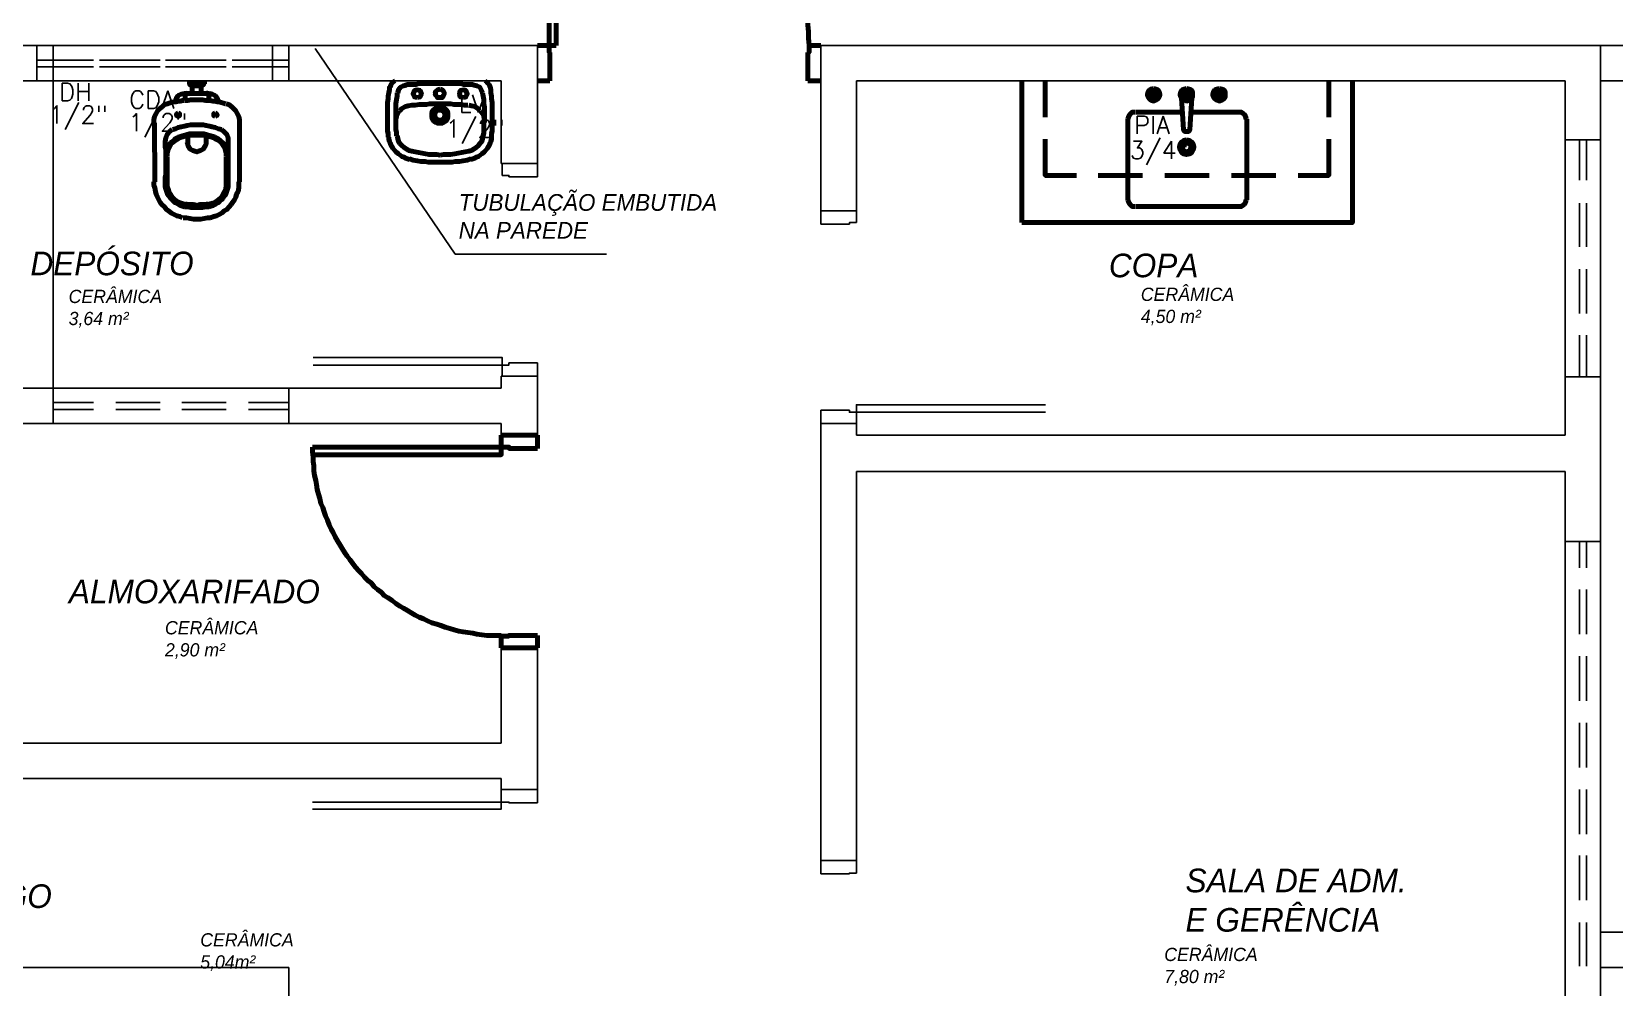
# Model space of a CAD drawing. Header units: millimetres. Extents: x 2273 to 2522, y 1034 to 1187.
# Drawn here: x 2284.45 to 2291.15, y 1124.59 to 1128.63 of the extents above; entities that cross this region are included whole.
import ezdxf

# ---------------------------------------------------------------- set-up
doc = ezdxf.new("R2010")
doc.units = ezdxf.units.MM
doc.layers.add('DIVERSOS', color=252, linetype='Continuous')
doc.layers.add('LAYER8', color=8, linetype='Continuous')
doc.layers.add('PAREDES', color=4, linetype='Continuous', lineweight=100)
doc.styles.add('Romans', font='romans.shx')
doc.styles.get("Standard").update_dxf_attribs({"font": 'arial.ttf'})

# ---------------------------------------------------------------- blocks, each defined once
blk = doc.blocks.new('L')
at = {"layer": 'PAREDES', "color": 0, "linetype": 'Continuous'}
for points in [[(73.7505, 163.4892), (73.7505, 163.4392)], [(73.7505, 163.4892), (73.9034, 163.4892)], [(73.9034, 163.4892), (73.9034, 163.4333)], [(72.9505, 163.4392), (72.9505, 163.4186), (72.9534, 163.398), (72.9534, 163.3775), (72.9564, 163.3598), (72.9564, 163.3392), (72.9593, 163.3186), (72.9652, 163.298), (72.9681, 163.2804), (72.9711, 163.2598), (72.977, 163.2392), (72.9828, 163.2216), (72.9858, 163.201), (72.9946, 163.1833), (73.0005, 163.1657), (73.0064, 163.148), (73.0152, 163.1304), (73.0211, 163.1098), (73.0299, 163.0922), (73.0387, 163.0775), (73.0475, 163.0598), (73.0564, 163.0422), (73.0681, 163.0245), (73.077, 163.0098), (73.0887, 162.9922), (73.0975, 162.9775), (73.1093, 162.9627), (73.1211, 162.948), (73.1328, 162.9304), (73.1475, 162.9157), (73.1593, 162.9039), (73.1711, 162.8892), (73.1858, 162.8745), (73.2005, 162.8627), (73.2123, 162.848), (73.227, 162.8363), (73.2417, 162.8245), (73.2564, 162.8098), (73.2711, 162.801), (73.2887, 162.7892), (73.3034, 162.7775), (73.3211, 162.7657), (73.3358, 162.7569), (73.3534, 162.748), (73.3711, 162.7363), (73.3858, 162.7275), (73.4034, 162.7186), (73.4211, 162.7127), (73.4387, 162.7039), (73.4564, 162.6951), (73.477, 162.6892), (73.4946, 162.6833), (73.5123, 162.6775), (73.5328, 162.6716), (73.5505, 162.6657), (73.5711, 162.6598), (73.5887, 162.6569), (73.6093, 162.6539), (73.6299, 162.651), (73.6475, 162.648), (73.6681, 162.6451), (73.6887, 162.6422), (73.7093, 162.6422), (73.7299, 162.6422), (73.7505, 162.6422)], [(73.9034, 163.4333), (73.7828, 163.4333), (73.7828, 163.4392), (73.7505, 163.4392), (73.7505, 163.4069), (72.9505, 163.4069)], [(73.7505, 163.4392), (72.9505, 163.4392)], [(73.9034, 162.6422), (73.7828, 162.6422), (73.7828, 162.6392), (73.7505, 162.6392)], [(73.7505, 162.5892), (73.7505, 162.6392)], [(73.9034, 162.5892), (73.9034, 162.6422)], [(73.7505, 162.5892), (73.9034, 162.5892)]]:
    blk.add_lwpolyline(points, dxfattribs=at)
blk = doc.blocks.new('MMM')
at = {"layer": 'PAREDES', "color": 0, "linetype": 'Continuous'}
for points in [[(77.3534, 164.9892), (77.3534, 164.3892), (75.9534, 164.3892)], [(75.9534, 164.3892), (75.9534, 164.9892)], [(76.0534, 164.9892), (76.0534, 164.8363)], [(76.5123, 164.9569), (76.5005, 164.9539), (76.4946, 164.951), (76.4887, 164.9422), (76.4858, 164.9304), (76.4887, 164.9216), (76.4946, 164.9127), (76.5005, 164.9069), (76.5123, 164.9039), (76.5211, 164.9069), (76.5299, 164.9127), (76.5358, 164.9216), (76.5387, 164.9304), (76.5358, 164.9422), (76.5299, 164.951), (76.5211, 164.9539), (76.5123, 164.9569)], [(76.6505, 164.9569), (76.6417, 164.9539), (76.6328, 164.951), (76.627, 164.9422), (76.624, 164.9304), (76.627, 164.9216), (76.6328, 164.9127), (76.6417, 164.9069), (76.6505, 164.9039), (76.6623, 164.9069), (76.6711, 164.9127), (76.677, 164.9216), (76.677, 164.9304), (76.677, 164.9422), (76.6711, 164.951), (76.6623, 164.9539), (76.6505, 164.9569)], [(76.7887, 164.9569), (76.7799, 164.9539), (76.7711, 164.951), (76.7652, 164.9422), (76.7623, 164.9304), (76.7652, 164.9216), (76.7711, 164.9127), (76.7799, 164.9069), (76.7887, 164.9039), (76.8005, 164.9069), (76.8093, 164.9127), (76.8152, 164.9216), (76.8152, 164.9304), (76.8152, 164.9422), (76.8093, 164.951), (76.8005, 164.9539), (76.7887, 164.9569)], [(77.2534, 164.8363), (77.2534, 164.9892)], [(76.4975, 164.9069), (76.5034, 164.9186), (76.5064, 164.9304), (76.5034, 164.9422), (76.4975, 164.9539)], [(76.527, 164.9539), (76.5211, 164.9422), (76.5181, 164.9304), (76.5211, 164.9186), (76.527, 164.9069)], [(76.6299, 164.9157), (76.6387, 164.7833)], [(76.6358, 164.9069), (76.6417, 164.9186), (76.6446, 164.9304), (76.6417, 164.9422), (76.6358, 164.9539)], [(76.6652, 164.9539), (76.6593, 164.9422), (76.6564, 164.9304), (76.6593, 164.9186), (76.6652, 164.9069)], [(76.674, 164.9157), (76.6652, 164.7833)], [(76.674, 164.9186), (76.674, 164.9186)], [(76.777, 164.9069), (76.7828, 164.9186), (76.7828, 164.9304), (76.7828, 164.9422), (76.777, 164.9539)], [(76.8034, 164.9539), (76.7975, 164.9422), (76.7946, 164.9304), (76.7975, 164.9186), (76.8034, 164.9069)], [(76.4328, 164.8569), (76.4211, 164.8569), (76.4123, 164.848), (76.4064, 164.8392), (76.4034, 164.8275)], [(76.4034, 164.4863), (76.4034, 164.8275)], [(76.4358, 164.8569), (76.6328, 164.8569)], [(76.6711, 164.8569), (76.874, 164.8569)], [(76.9034, 164.8275), (76.9005, 164.8392), (76.8946, 164.848), (76.8828, 164.8569), (76.8711, 164.8569)], [(76.9064, 164.4863), (76.9064, 164.8275)], [(76.6387, 164.7863), (76.6387, 164.7804), (76.6446, 164.7745), (76.6534, 164.7745), (76.6593, 164.7745), (76.6652, 164.7804), (76.6652, 164.7863)], [(76.0534, 164.7422), (76.0534, 164.5892), (76.1858, 164.5892)], [(76.6505, 164.7392), (76.6387, 164.7363), (76.6299, 164.7304), (76.624, 164.7216), (76.6211, 164.7098), (76.624, 164.698), (76.6299, 164.6863), (76.6387, 164.6804), (76.6505, 164.6775), (76.6652, 164.6804), (76.674, 164.6863), (76.6799, 164.698), (76.6828, 164.7098), (76.6799, 164.7216), (76.674, 164.7304), (76.6652, 164.7363), (76.6505, 164.7392)], [(76.6505, 164.7275), (76.6446, 164.7245), (76.6387, 164.7216), (76.6358, 164.7157), (76.6328, 164.7098), (76.6358, 164.701), (76.6387, 164.6951), (76.6446, 164.6922), (76.6505, 164.6892), (76.6593, 164.6922), (76.6652, 164.6951), (76.6681, 164.701), (76.6711, 164.7098), (76.6681, 164.7157), (76.6652, 164.7216), (76.6593, 164.7245), (76.6505, 164.7275)], [(77.124, 164.5892), (77.2534, 164.5892), (77.2534, 164.7422)], [(76.277, 164.5892), (76.4652, 164.5892)], [(76.5593, 164.5892), (76.7475, 164.5892)], [(76.8417, 164.5892), (77.0299, 164.5892)], [(76.4034, 164.4863), (76.4064, 164.4745), (76.4123, 164.4657), (76.4211, 164.4569), (76.4328, 164.4569)], [(76.8711, 164.4569), (76.8828, 164.4569), (76.8946, 164.4657), (76.9005, 164.4745), (76.9034, 164.4863)], [(76.4358, 164.4569), (76.874, 164.4569)]]:
    blk.add_lwpolyline(points, dxfattribs=at)
blk = doc.blocks.new('GHJ')
at = {"layer": 'PAREDES', "color": 0, "linetype": 'Continuous'}
for points in [[(75.0534, 165.1422), (75.0505, 165.1686), (75.0505, 165.198), (75.0475, 165.2245), (75.0475, 165.2539), (75.0446, 165.2804), (75.0387, 165.3069), (75.0358, 165.3363), (75.0299, 165.3627), (75.024, 165.3892), (75.0181, 165.4157), (75.0093, 165.4422), (75.0034, 165.4686), (74.9946, 165.4922), (74.9858, 165.5186), (74.977, 165.5451), (74.9652, 165.5686), (74.9534, 165.5922), (74.9446, 165.6186), (74.9328, 165.6422), (74.9181, 165.6657), (74.9064, 165.6892), (74.8917, 165.7098), (74.8799, 165.7333), (74.8652, 165.7569), (74.8475, 165.7775), (74.8328, 165.798), (74.8181, 165.8186), (74.8005, 165.8392), (74.7828, 165.8598), (74.7652, 165.8804), (74.7475, 165.901), (74.7299, 165.9186), (74.7123, 165.9363), (74.6917, 165.9539), (74.6711, 165.9716), (74.6505, 165.9892), (74.6299, 166.0069), (74.6093, 166.0216), (74.5887, 166.0392), (74.5681, 166.0539), (74.5446, 166.0686), (74.5211, 166.0804), (74.5005, 166.0951), (74.477, 166.1069), (74.4534, 166.1216), (74.4299, 166.1333), (74.4034, 166.1422), (74.3799, 166.1539), (74.3564, 166.1657), (74.3299, 166.1745), (74.3034, 166.1833), (74.2799, 166.1922), (74.2534, 166.198), (74.227, 166.2069), (74.2005, 166.2127), (74.174, 166.2186), (74.1475, 166.2245), (74.1181, 166.2275), (74.0917, 166.2333), (74.0652, 166.2363), (74.0358, 166.2363), (74.0093, 166.2392), (73.9799, 166.2392), (73.9505, 166.2422)], [(73.9828, 165.1392), (73.9534, 165.1392), (73.9534, 166.2392)], [(73.9828, 165.1392), (73.9828, 166.2392)], [(73.9564, 165.1098), (73.9534, 165.1098), (73.9534, 165.1392), (73.9034, 165.1392)], [(73.9564, 164.9892), (73.9564, 165.1098)], [(75.1034, 165.1392), (75.0534, 165.1392), (75.0534, 165.1098), (75.0475, 165.1098)], [(75.0475, 164.9892), (75.0475, 165.1098)], [(73.9034, 164.9892), (73.9564, 164.9892)], [(75.1034, 164.9892), (75.0475, 164.9892)]]:
    blk.add_lwpolyline(points, dxfattribs=at)
blk = doc.blocks.new('TR')
at = {"layer": 'PAREDES', "color": 0, "linetype": 'Continuous'}
for points in [[(73.277, 164.9657), (73.277, 164.951), (73.274, 164.9392), (73.2711, 164.9245), (73.2711, 164.9127), (73.2681, 164.898), (73.2681, 164.8863), (73.2681, 164.8716), (73.2681, 164.8598), (73.2681, 164.8451), (73.2681, 164.8304), (73.2681, 164.8186), (73.2681, 164.8039), (73.2681, 164.7922), (73.2681, 164.7775), (73.2711, 164.7657), (73.2711, 164.751)], [(73.3005, 164.9892), (73.2917, 164.9833), (73.2858, 164.9775), (73.2828, 164.9716), (73.2799, 164.9627)], [(73.3475, 164.9716), (73.3358, 164.9686), (73.324, 164.9627), (73.3152, 164.951), (73.3123, 164.9392)], [(73.4917, 164.9775), (73.4799, 164.9775), (73.4711, 164.9775), (73.4623, 164.9775), (73.4534, 164.9775), (73.4446, 164.9775), (73.4358, 164.9775), (73.427, 164.9775), (73.4181, 164.9775), (73.4093, 164.9775), (73.4005, 164.9775), (73.3917, 164.9745), (73.3828, 164.9745), (73.374, 164.9745), (73.3623, 164.9745), (73.3534, 164.9745), (73.3446, 164.9716)], [(73.6358, 164.9716), (73.627, 164.9745), (73.6181, 164.9745), (73.6064, 164.9745), (73.5975, 164.9745), (73.5887, 164.9745), (73.5799, 164.9775), (73.5711, 164.9775), (73.5623, 164.9775), (73.5534, 164.9775), (73.5446, 164.9775), (73.5358, 164.9775), (73.527, 164.9775), (73.5181, 164.9775), (73.5093, 164.9775), (73.5005, 164.9775), (73.4917, 164.9775)], [(73.6711, 164.9392), (73.6652, 164.951), (73.6593, 164.9627), (73.6475, 164.9686), (73.6358, 164.9716)], [(73.7034, 164.9627), (73.7005, 164.9716), (73.6946, 164.9775), (73.6887, 164.9833), (73.6828, 164.9892)], [(73.7093, 164.751), (73.7093, 164.7657), (73.7123, 164.7775), (73.7123, 164.7922), (73.7123, 164.8039), (73.7123, 164.8186), (73.7123, 164.8304), (73.7123, 164.8451), (73.7123, 164.8598), (73.7123, 164.8716), (73.7123, 164.8863), (73.7123, 164.898), (73.7093, 164.9127), (73.7093, 164.9245), (73.7064, 164.9392), (73.7064, 164.951), (73.7034, 164.9657)], [(73.3093, 164.9392), (73.3093, 164.9245), (73.3064, 164.9098), (73.3034, 164.8922), (73.3034, 164.8775), (73.3034, 164.8627), (73.3034, 164.8451), (73.3034, 164.8304), (73.3034, 164.8157)], [(73.4917, 164.8922), (73.477, 164.8922), (73.4623, 164.8922), (73.4475, 164.8922), (73.4328, 164.8892), (73.4181, 164.8892), (73.4034, 164.8892), (73.3858, 164.8863), (73.3711, 164.8863)], [(73.3946, 164.9186), (73.4064, 164.9216), (73.4123, 164.9333), (73.4064, 164.948), (73.3946, 164.951), (73.3828, 164.948), (73.377, 164.9333), (73.3828, 164.9216), (73.3946, 164.9186)], [(73.4917, 164.9539), (73.4799, 164.951), (73.474, 164.9451), (73.4711, 164.9363), (73.474, 164.9275), (73.4799, 164.9186), (73.4917, 164.9186)], [(73.4917, 164.9186), (73.5005, 164.9186), (73.5064, 164.9275), (73.5093, 164.9363), (73.5064, 164.9451), (73.5005, 164.951), (73.4917, 164.9539)], [(73.6093, 164.8863), (73.5946, 164.8863), (73.5799, 164.8892), (73.5652, 164.8892), (73.5505, 164.8892), (73.5358, 164.8922), (73.5211, 164.8922), (73.5064, 164.8922), (73.4917, 164.8922)], [(73.5917, 164.9186), (73.6005, 164.9216), (73.6064, 164.9333), (73.6005, 164.948), (73.5917, 164.951), (73.577, 164.948), (73.574, 164.9333), (73.577, 164.9216), (73.5917, 164.9186)], [(73.677, 164.8127), (73.6799, 164.8304), (73.6799, 164.8451), (73.6799, 164.8598), (73.6799, 164.8775), (73.677, 164.8922), (73.677, 164.9098), (73.674, 164.9245), (73.6711, 164.9392)], [(73.3181, 164.8627), (73.3123, 164.851), (73.3064, 164.8392), (73.3034, 164.8275), (73.3034, 164.8127)], [(73.3711, 164.8863), (73.3564, 164.8833), (73.3446, 164.8804), (73.3299, 164.8716), (73.3211, 164.8627)], [(73.4917, 164.8804), (73.4799, 164.8775), (73.474, 164.8745), (73.4652, 164.8686), (73.4593, 164.8627), (73.4564, 164.8539), (73.4564, 164.8451), (73.4564, 164.8363), (73.4593, 164.8275), (73.4652, 164.8186), (73.474, 164.8127), (73.4799, 164.8098), (73.4917, 164.8098)], [(73.4917, 164.8657), (73.4828, 164.8657), (73.474, 164.8598), (73.4711, 164.8539), (73.4681, 164.8451), (73.4711, 164.8363), (73.474, 164.8275), (73.4828, 164.8245), (73.4917, 164.8216)], [(73.4917, 164.8098), (73.5005, 164.8098), (73.5064, 164.8127), (73.5152, 164.8186), (73.5211, 164.8275), (73.524, 164.8363), (73.524, 164.8451), (73.524, 164.8539), (73.5211, 164.8627), (73.5152, 164.8686), (73.5064, 164.8745), (73.5005, 164.8775), (73.4917, 164.8804)], [(73.4917, 164.8216), (73.4975, 164.8245), (73.5064, 164.8275), (73.5093, 164.8363), (73.5123, 164.8451), (73.5093, 164.8539), (73.5064, 164.8598), (73.4975, 164.8657), (73.4917, 164.8657)], [(73.6593, 164.8627), (73.6505, 164.8716), (73.6387, 164.8804), (73.624, 164.8833), (73.6123, 164.8863)], [(73.6799, 164.8127), (73.6799, 164.8275), (73.677, 164.8392), (73.6711, 164.851), (73.6623, 164.8627)], [(73.3034, 164.8127), (73.3034, 164.798), (73.3034, 164.7833), (73.3064, 164.7716), (73.3064, 164.7569)], [(73.3093, 164.7569), (73.3123, 164.7451), (73.3152, 164.7333), (73.3211, 164.7245), (73.3299, 164.7157), (73.3387, 164.7069), (73.3475, 164.701), (73.3593, 164.6951), (73.3711, 164.6922)], [(73.6123, 164.6922), (73.624, 164.6951), (73.6358, 164.701), (73.6446, 164.7069), (73.6534, 164.7157), (73.6593, 164.7245), (73.6681, 164.7333), (73.6711, 164.7451), (73.674, 164.7569)], [(73.674, 164.7569), (73.677, 164.7686), (73.677, 164.7833), (73.677, 164.798), (73.677, 164.8127)], [(73.274, 164.751), (73.274, 164.7422), (73.277, 164.7333), (73.2799, 164.7275), (73.2828, 164.7186), (73.2917, 164.7039), (73.3034, 164.6892), (73.3152, 164.6804), (73.3299, 164.6686), (73.3387, 164.6657), (73.3446, 164.6627), (73.3534, 164.6598), (73.3623, 164.6569)], [(73.3711, 164.6922), (73.3858, 164.6892), (73.4005, 164.6863), (73.4152, 164.6833), (73.4299, 164.6804), (73.4446, 164.6775), (73.4623, 164.6775), (73.477, 164.6775), (73.4917, 164.6745)], [(73.4917, 164.6745), (73.5064, 164.6775), (73.5211, 164.6775), (73.5358, 164.6775), (73.5534, 164.6804), (73.5681, 164.6833), (73.5828, 164.6863), (73.5975, 164.6892), (73.6123, 164.6922)], [(73.6211, 164.6569), (73.6299, 164.6598), (73.6387, 164.6627), (73.6446, 164.6657), (73.6534, 164.6686), (73.6681, 164.6804), (73.6799, 164.6892), (73.6917, 164.7039), (73.7005, 164.7186), (73.7034, 164.7275), (73.7064, 164.7333), (73.7093, 164.7422), (73.7093, 164.751)], [(73.3623, 164.6598), (73.377, 164.6539), (73.3946, 164.651), (73.4093, 164.648), (73.427, 164.648), (73.4417, 164.6451), (73.4593, 164.6451), (73.474, 164.6451), (73.4917, 164.6451)], [(73.4917, 164.6451), (73.5093, 164.6451), (73.524, 164.6451), (73.5417, 164.6451), (73.5564, 164.648), (73.574, 164.648), (73.5887, 164.651), (73.6064, 164.6539), (73.6211, 164.6598)]]:
    blk.add_lwpolyline(points, dxfattribs=at)
blk = doc.blocks.new('PIO')
at = {"layer": 'PAREDES', "color": 0, "linetype": 'Continuous'}
for points in [[(316.0633, 178.0539), (316.0633, 178.0657)], [(316.0633, 178.0569), (316.128, 178.0569)], [(316.0633, 178.0569), (316.0663, 178.0481), (316.0721, 178.0481)], [(316.0751, 178.0157), (316.0751, 178.0451), (316.1163, 178.0451)], [(316.1133, 178.0157), (316.1133, 178.0451)], [(316.1163, 178.0481), (316.1221, 178.0481), (316.1251, 178.0569)], [(316.128, 178.0539), (316.128, 178.0657)], [(315.9721, 177.9686), (315.9574, 177.9657), (315.9486, 177.9569), (315.9368, 177.9481), (315.928, 177.9392), (315.9221, 177.9275), (315.9163, 177.9157), (315.9133, 177.901), (315.9133, 177.8892)], [(316.0427, 177.9833), (316.0339, 177.9833), (316.0251, 177.9804), (316.0163, 177.9804), (316.0074, 177.9775), (315.9986, 177.9775), (315.9868, 177.9745), (315.978, 177.9716), (315.9692, 177.9686)], [(316.0427, 178.0128), (316.028, 178.0098), (316.0163, 178.0039), (316.0074, 177.9922), (316.0015, 177.9775)], [(316.1486, 178.0128), (316.0427, 178.0128)], [(316.0545, 178.0157), (316.0486, 178.0128), (316.0457, 178.0039)], [(316.0457, 177.9833), (316.0457, 178.0039)], [(316.1457, 177.9833), (316.131, 177.9833), (316.1192, 177.9863), (316.1074, 177.9863), (316.0957, 177.9863), (316.081, 177.9863), (316.0692, 177.9863), (316.0574, 177.9833), (316.0457, 177.9833)], [(316.1457, 178.0039), (316.1427, 178.0128), (316.1339, 178.0157)], [(316.2163, 177.9686), (316.2074, 177.9716), (316.1986, 177.9745), (316.1898, 177.9775), (316.181, 177.9775), (316.1721, 177.9804), (316.1633, 177.9804), (316.1515, 177.9833), (316.1427, 177.9833)], [(316.1457, 178.0039), (316.1457, 177.9833)], [(316.1868, 177.9775), (316.181, 177.9922), (316.1721, 178.0039), (316.1604, 178.0098), (316.1486, 178.0128)], [(316.2751, 177.8892), (316.2751, 177.901), (316.2721, 177.9157), (316.2663, 177.9275), (316.2604, 177.9392), (316.2515, 177.9481), (316.2427, 177.9569), (316.231, 177.9657), (316.2192, 177.9686)], [(315.9163, 177.6392), (315.9163, 177.8892)], [(316.0163, 177.9304), (316.0104, 177.9275), (316.0074, 177.9216), (316.0104, 177.9186), (316.0163, 177.9157)], [(316.0163, 177.9157), (316.0221, 177.9186), (316.0221, 177.9216), (316.0221, 177.9275), (316.0163, 177.9304)], [(316.1721, 177.9304), (316.1663, 177.9275), (316.1663, 177.9216), (316.1663, 177.9186), (316.1721, 177.9157)], [(316.1721, 177.9157), (316.178, 177.9186), (316.181, 177.9216), (316.178, 177.9275), (316.1721, 177.9304)], [(316.2751, 177.8892), (316.2751, 177.6392)], [(315.9898, 177.8598), (315.978, 177.851), (315.9692, 177.8392), (315.9633, 177.8245), (315.9604, 177.8098)], [(316.0163, 177.8275), (316.0045, 177.8216), (315.9957, 177.8128), (315.9839, 177.8039), (315.978, 177.7951), (315.9692, 177.7833), (315.9663, 177.7716), (315.9633, 177.7569), (315.9633, 177.7451)], [(316.0221, 177.8245), (316.0104, 177.8186), (316.0015, 177.8128), (315.9898, 177.8039), (315.9839, 177.7951), (315.978, 177.7833), (315.9721, 177.7716), (315.9692, 177.7598), (315.9692, 177.7481)], [(316.0957, 177.8804), (316.081, 177.8804), (316.0692, 177.8804), (316.0545, 177.8775), (316.0427, 177.8745), (316.028, 177.8716), (316.0163, 177.8686), (316.0045, 177.8628), (315.9927, 177.8598)], [(316.0957, 177.8422), (316.0839, 177.8422), (316.0751, 177.8422), (316.0633, 177.8422), (316.0545, 177.8392), (316.0457, 177.8363), (316.0339, 177.8333), (316.0251, 177.8304), (316.0163, 177.8275)], [(316.0574, 177.8333), (316.0398, 177.8304), (316.0221, 177.8245)], [(316.0957, 177.8363), (316.0839, 177.8363), (316.0751, 177.8363), (316.0663, 177.8363), (316.0574, 177.8333)], [(316.0574, 177.8039), (316.0574, 177.8333)], [(316.1986, 177.8598), (316.1868, 177.8628), (316.1721, 177.8686), (316.1604, 177.8716), (316.1486, 177.8745), (316.1339, 177.8775), (316.1221, 177.8804), (316.1074, 177.8804), (316.0957, 177.8804)], [(316.1721, 177.8275), (316.1633, 177.8304), (316.1545, 177.8333), (316.1427, 177.8363), (316.1339, 177.8392), (316.1251, 177.8422), (316.1133, 177.8422), (316.1045, 177.8422), (316.0957, 177.8422)], [(316.1339, 177.8333), (316.1221, 177.8363), (316.1133, 177.8363), (316.1045, 177.8363), (316.0957, 177.8363)], [(316.1339, 177.8333), (316.1339, 177.8039)], [(316.1663, 177.8245), (316.1486, 177.8304), (316.1339, 177.8333)], [(316.2192, 177.7481), (316.2192, 177.7598), (316.2163, 177.7716), (316.2133, 177.7833), (316.2045, 177.7951), (316.1986, 177.8039), (316.1898, 177.8128), (316.178, 177.8186), (316.1663, 177.8245)], [(316.228, 177.7451), (316.2251, 177.7569), (316.2221, 177.7716), (316.2192, 177.7833), (316.2133, 177.7951), (316.2045, 177.8039), (316.1957, 177.8128), (316.1839, 177.8216), (316.1721, 177.8275)], [(316.228, 177.8098), (316.228, 177.8245), (316.2221, 177.8392), (316.2104, 177.851), (316.1986, 177.8598)], [(315.9604, 177.6363), (315.9604, 177.6481), (315.9604, 177.6569), (315.9633, 177.6686), (315.9633, 177.6804), (315.9633, 177.6892), (315.9633, 177.701), (315.9633, 177.7128), (315.9633, 177.7216), (315.9633, 177.7333), (315.9633, 177.7451), (315.9633, 177.7539), (315.9633, 177.7657), (315.9633, 177.7775), (315.9604, 177.7863), (315.9604, 177.7981), (315.9604, 177.8098)], [(316.0545, 177.8069), (316.0574, 177.7981), (316.0574, 177.7922), (316.0663, 177.7775), (316.078, 177.7716), (316.0868, 177.7686), (316.0957, 177.7657), (316.1015, 177.7686), (316.1104, 177.7716), (316.1221, 177.7775), (316.131, 177.7922), (316.1339, 177.7981), (316.1339, 177.8069)], [(316.228, 177.8098), (316.228, 177.7981), (316.228, 177.7863), (316.228, 177.7775), (316.228, 177.7657), (316.228, 177.7539), (316.228, 177.7451), (316.228, 177.7333), (316.228, 177.7216), (316.228, 177.7128), (316.228, 177.701), (316.228, 177.6892), (316.228, 177.6804), (316.228, 177.6686), (316.228, 177.6569), (316.228, 177.6481), (316.228, 177.6363)], [(315.9692, 177.6363), (315.9692, 177.651), (315.9692, 177.6628), (315.9692, 177.6775), (315.9692, 177.6922), (315.9692, 177.7039), (315.9692, 177.7186), (315.9692, 177.7333), (315.9692, 177.7451)], [(316.2192, 177.7451), (316.2192, 177.7333), (316.2192, 177.7186), (316.2192, 177.7039), (316.2192, 177.6922), (316.2192, 177.6775), (316.2192, 177.6628), (316.2192, 177.651), (316.2192, 177.6363)], [(315.9133, 177.6392), (315.9133, 177.6245), (315.9163, 177.6128), (315.9192, 177.5981), (315.9221, 177.5863), (315.928, 177.5745), (315.9339, 177.5628), (315.9398, 177.551), (315.9486, 177.5422), (315.9574, 177.5333), (315.9663, 177.5216), (315.9751, 177.5157), (315.9868, 177.5069), (315.9986, 177.501), (316.0104, 177.4951), (316.0221, 177.4922), (316.0339, 177.4863)], [(315.9604, 177.6363), (315.9604, 177.6275), (315.9604, 177.6186), (315.9633, 177.6098), (315.9663, 177.601), (315.9692, 177.5922), (315.9721, 177.5833), (315.978, 177.5775), (315.9839, 177.5686), (315.9898, 177.5628), (315.9957, 177.5569), (316.0015, 177.551), (316.0104, 177.5481), (316.0192, 177.5422), (316.0251, 177.5392), (316.0339, 177.5363), (316.0427, 177.5333)], [(315.9692, 177.6363), (315.9692, 177.6275), (315.9692, 177.6186), (315.9751, 177.6039), (315.981, 177.5892), (315.9898, 177.5745), (316.0015, 177.5628), (316.0133, 177.5539), (316.028, 177.5481), (316.0368, 177.5451), (316.0457, 177.5422)], [(316.1427, 177.5422), (316.1515, 177.5451), (316.1604, 177.5481), (316.1751, 177.5539), (316.1868, 177.5628), (316.1986, 177.5745), (316.2074, 177.5892), (316.2163, 177.6039), (316.2192, 177.6186), (316.2192, 177.6275), (316.2192, 177.6363)], [(316.1457, 177.5333), (316.1545, 177.5363), (316.1633, 177.5392), (316.1721, 177.5422), (316.178, 177.5481), (316.1868, 177.551), (316.1927, 177.5569), (316.1986, 177.5628), (316.2045, 177.5686), (316.2104, 177.5775), (316.2163, 177.5833), (316.2192, 177.5922), (316.2221, 177.601), (316.2251, 177.6098), (316.228, 177.6186), (316.228, 177.6275), (316.228, 177.6363)], [(316.1515, 177.4863), (316.1663, 177.4922), (316.178, 177.4951), (316.1898, 177.501), (316.2015, 177.5069), (316.2104, 177.5157), (316.2221, 177.5216), (316.231, 177.5333), (316.2398, 177.5422), (316.2457, 177.551), (316.2545, 177.5628), (316.2604, 177.5745), (316.2633, 177.5863), (316.2692, 177.5981), (316.2721, 177.6128), (316.2721, 177.6245), (316.2721, 177.6392)], [(316.0368, 177.4863), (316.0515, 177.4863), (316.0663, 177.4833), (316.081, 177.4804), (316.0957, 177.4804), (316.1104, 177.4804), (316.1251, 177.4833), (316.1398, 177.4863), (316.1515, 177.4863)], [(316.0427, 177.5333), (316.0574, 177.5333), (316.0692, 177.5304), (316.081, 177.5304), (316.0957, 177.5304)], [(316.0457, 177.5451), (316.0574, 177.5422), (316.0692, 177.5422), (316.081, 177.5422), (316.0957, 177.5392)], [(316.0957, 177.5392), (316.1074, 177.5422), (316.1192, 177.5422), (316.131, 177.5422), (316.1427, 177.5451)], [(316.0957, 177.5304), (316.1074, 177.5304), (316.1192, 177.5304), (316.1339, 177.5333), (316.1457, 177.5333)]]:
    blk.add_lwpolyline(points, dxfattribs=at)

msp = doc.modelspace()

# ---------------------------------------------------------------- linework, layer by layer
at = {"layer": 'LAYER8', "linetype": 'Continuous'}
for p, q in [((2284.4711, 1128.5736), (2284.4711, 1128.4236)), ((2285.4681, 1128.5736), (2285.4681, 1128.4236)), ((2286.4372, 1128.0736), (2286.5902, 1128.0736)), ((2286.4372, 1127.1736), (2286.5902, 1127.1736))]:
    msp.add_line(p, q, dxfattribs=at)
at = {"layer": 'LAYER8', "color": 0, "linetype": 'ByBlock'}
for p, q in [((2284.5402, 1128.5736), (2284.5402, 1128.4236)), ((2285.5372, 1128.5736), (2285.5372, 1128.4236)), ((2291.0902, 1126.4736), (2290.9402, 1126.4736))]:
    msp.add_line(p, q, dxfattribs=at)
at = {"layer": 'LAYER8', "color": 0, "linetype": 'Continuous'}
for p, q in [((2286.2416, 1127.6901), (2285.6486, 1128.5606)), ((2286.8826, 1127.6901), (2286.2416, 1127.6901))]:
    msp.add_line(p, q, dxfattribs=at)
at = {"layer": 'LAYER8', "linetype": 'ByBlock'}
for p, q in [((2284.5402, 1127.1236), (2284.5402, 1126.9736)), ((2285.5372, 1127.1236), (2285.5372, 1126.9736))]:
    msp.add_line(p, q, dxfattribs=at)
at = {"layer": 'LAYER8', "linetype": 'Continuous'}
for points in [[(2282.6872, 1128.5736), (2286.5902, 1128.5736)], [(2286.5902, 1128.5736), (2286.5902, 1128.0736)], [(2287.7902, 1128.5736), (2291.0902, 1128.5736)], [(2287.7902, 1128.5736), (2287.7902, 1127.8736)], [(2291.0902, 1128.5736), (2291.0902, 1124.0207)], [(2293.4431, 1128.5736), (2291.0902, 1128.5736)], [(2284.4711, 1128.5118), (2284.6416, 1128.5118)], [(2284.4711, 1128.4824), (2284.6416, 1128.4824)], [(2284.7358, 1128.5118), (2284.924, 1128.5118)], [(2284.7358, 1128.4824), (2284.924, 1128.4824)], [(2285.0152, 1128.5118), (2285.2034, 1128.5118)], [(2285.0152, 1128.4824), (2285.2034, 1128.4824)], [(2285.2975, 1128.5118), (2285.4681, 1128.5118)], [(2285.2975, 1128.4824), (2285.4681, 1128.4824)], [(2283.6372, 1128.4236), (2286.4372, 1128.4236)], [(2286.4372, 1128.4236), (2286.4372, 1128.0736)], [(2287.9402, 1128.4236), (2290.9402, 1128.4236)], [(2287.9402, 1128.4236), (2287.9402, 1127.8736)], [(2290.9402, 1128.4236), (2290.9402, 1126.9236)], [(2293.4431, 1128.4236), (2291.0902, 1128.4236)], [(2286.4402, 1128.0736), (2286.4402, 1128.0236)], [(2286.5902, 1128.0177), (2286.4696, 1128.0177), (2286.4696, 1128.0236), (2286.4402, 1128.0236)], [(2286.5902, 1128.0736), (2286.5902, 1128.0177)], [(2287.7902, 1127.8736), (2287.9402, 1127.8736)], [(2287.7902, 1127.8736), (2287.7902, 1127.8177)], [(2287.7902, 1127.8177), (2287.9108, 1127.8177), (2287.9108, 1127.8236), (2287.9402, 1127.8236)], [(2287.9402, 1127.8736), (2287.9402, 1127.8236)], [(2286.5902, 1127.2295), (2286.4696, 1127.2295), (2286.4696, 1127.2207), (2286.4402, 1127.2207), (2286.4402, 1127.253), (2285.6402, 1127.253)], [(2286.4402, 1127.2207), (2285.6402, 1127.2207)], [(2286.4402, 1127.1736), (2286.4402, 1127.2207)], [(2286.5902, 1127.1736), (2286.5902, 1127.2295)], [(2286.4372, 1127.1736), (2286.4372, 1127.1236)], [(2286.5902, 1127.1736), (2286.5902, 1126.9236)], [(2286.4372, 1127.1236), (2283.6372, 1127.1236)], [(2287.7902, 1127.0295), (2287.9108, 1127.0295), (2287.9108, 1127.0207), (2287.9402, 1127.0207), (2287.9402, 1127.053), (2288.7402, 1127.053)], [(2287.7902, 1126.9736), (2287.7902, 1127.0295)], [(2287.9402, 1126.9736), (2287.9402, 1127.0207)], [(2287.9402, 1127.0207), (2288.7402, 1127.0207)], [(2286.4372, 1126.9736), (2284.2872, 1126.9736)], [(2286.4372, 1126.9736), (2286.4372, 1126.9236)], [(2287.7902, 1126.9736), (2287.7902, 1125.1236)], [(2287.9402, 1126.9736), (2287.7902, 1126.9736)], [(2287.9402, 1126.9736), (2287.9402, 1126.9236)], [(2286.5902, 1126.8677), (2286.4696, 1126.8677), (2286.4696, 1126.8736), (2286.4372, 1126.8736), (2286.4372, 1126.8413), (2285.6372, 1126.8413)], [(2286.4372, 1126.8736), (2285.6372, 1126.8736)], [(2286.4372, 1126.9236), (2286.4372, 1126.8736)], [(2286.4372, 1126.9236), (2286.5902, 1126.9236)], [(2286.5902, 1126.9236), (2286.5902, 1126.8677)], [(2287.9402, 1126.9236), (2290.9402, 1126.9236)], [(2287.9402, 1126.7707), (2290.9402, 1126.7707)], [(2287.9402, 1126.7707), (2287.9402, 1125.1236)], [(2290.9402, 1126.7707), (2290.9402, 1124.1707)], [(2286.4372, 1126.0236), (2286.4372, 1125.6207)], [(2286.5902, 1126.0236), (2286.5902, 1125.4236)], [(2286.4372, 1125.6207), (2284.2872, 1125.6207)], [(2286.4372, 1125.4707), (2282.8372, 1125.4707)], [(2286.4372, 1125.4707), (2286.4372, 1125.4236)], [(2286.4372, 1125.4236), (2286.4372, 1125.3707)], [(2286.4372, 1125.4236), (2286.5902, 1125.4236)], [(2286.5902, 1125.4236), (2286.5902, 1125.3677)], [(2286.5902, 1125.3677), (2286.4696, 1125.3677), (2286.4696, 1125.3707), (2286.4372, 1125.3707), (2286.4372, 1125.3413), (2285.6372, 1125.3413)], [(2286.4372, 1125.3707), (2285.6372, 1125.3707)], [(2287.9402, 1125.1236), (2287.7902, 1125.1236)], [(2287.7902, 1125.1236), (2287.7902, 1125.0677)], [(2287.7902, 1125.0677), (2287.9108, 1125.0677), (2287.9108, 1125.0707), (2287.9402, 1125.0707)], [(2287.9402, 1125.1236), (2287.9402, 1125.0707)], [(2294.6931, 1124.8207), (2291.0902, 1124.8207)], [(2294.8431, 1124.6707), (2291.0902, 1124.6707)]]:
    msp.add_lwpolyline(points, dxfattribs=at)
at = {"layer": 'LAYER8', "color": 0, "linetype": 'Continuous'}
for points in [[(2284.7108, 1128.5118), (2284.5402, 1128.5118)], [(2284.7108, 1128.4824), (2284.5402, 1128.4824)], [(2284.9931, 1128.5118), (2284.8049, 1128.5118)], [(2284.9931, 1128.4824), (2284.8049, 1128.4824)], [(2285.2725, 1128.5118), (2285.0843, 1128.5118)], [(2285.2725, 1128.4824), (2285.0843, 1128.4824)], [(2285.5372, 1128.5118), (2285.3666, 1128.5118)], [(2285.5372, 1128.4824), (2285.3666, 1128.4824)], [(2284.5402, 1128.4236), (2284.5402, 1127.1236)], [(2290.9402, 1128.003), (2290.9402, 1128.1736), (2291.0902, 1128.1736)], [(2291.0019, 1128.1736), (2291.0019, 1128.003)], [(2291.0313, 1128.1736), (2291.0313, 1128.003)], [(2291.0902, 1128.1736), (2291.0902, 1128.003)], [(2291.0019, 1127.906), (2291.0019, 1127.7207)], [(2291.0313, 1127.906), (2291.0313, 1127.7207)], [(2291.0019, 1127.6265), (2291.0019, 1127.4383)], [(2291.0313, 1127.6265), (2291.0313, 1127.4383)], [(2291.0902, 1127.3471), (2291.0902, 1127.1707), (2290.9402, 1127.1707), (2290.9402, 1127.3471)], [(2291.0019, 1127.3471), (2291.0019, 1127.1707)], [(2291.0313, 1127.3471), (2291.0313, 1127.1707)], [(2284.7108, 1127.0618), (2284.5402, 1127.0618)], [(2284.7108, 1127.0324), (2284.5402, 1127.0324)], [(2284.9931, 1127.0618), (2284.8049, 1127.0618)], [(2284.9931, 1127.0324), (2284.8049, 1127.0324)], [(2285.2725, 1127.0618), (2285.0843, 1127.0618)], [(2285.2725, 1127.0324), (2285.0843, 1127.0324)], [(2285.5372, 1127.0618), (2285.3666, 1127.0618)], [(2285.5372, 1127.0324), (2285.3666, 1127.0324)], [(2291.0019, 1126.4736), (2291.0019, 1126.3618)], [(2291.0313, 1126.4736), (2291.0313, 1126.3618)], [(2291.0019, 1126.2707), (2291.0019, 1126.0824)], [(2291.0313, 1126.2707), (2291.0313, 1126.0824)], [(2286.5902, 1126.0765), (2286.4696, 1126.0765), (2286.4696, 1126.0736), (2286.4372, 1126.0736)], [(2286.4372, 1126.0236), (2286.4372, 1126.0736)], [(2286.5902, 1126.0236), (2286.5902, 1126.0765)], [(2286.4372, 1126.0236), (2286.5902, 1126.0236)], [(2291.0019, 1125.9883), (2291.0019, 1125.8001)], [(2291.0313, 1125.9883), (2291.0313, 1125.8001)], [(2291.0019, 1125.706), (2291.0019, 1125.5177)], [(2291.0313, 1125.706), (2291.0313, 1125.5177)], [(2291.0019, 1125.4236), (2291.0019, 1125.2354)], [(2291.0313, 1125.4236), (2291.0313, 1125.2354)], [(2291.0019, 1125.1442), (2291.0019, 1124.956)], [(2291.0313, 1125.1442), (2291.0313, 1124.956)], [(2291.0019, 1124.8618), (2291.0019, 1124.6765)], [(2291.0313, 1124.8618), (2291.0313, 1124.6765)], [(2282.8372, 1124.6707), (2285.5372, 1124.6707)], [(2285.5372, 1124.6707), (2285.5372, 1124.0707)]]:
    msp.add_lwpolyline(points, dxfattribs=at)

# ---------------------------------------------------------------- block references
at = {"layer": 'DIVERSOS', "linetype": 'ByBlock'}
msp.add_blockref('TR', (2212.6867, 963.4344), dxfattribs=at)
at = {"layer": 'LAYER8', "linetype": 'Continuous'}
for name in ['GHJ', 'L']:
    msp.add_blockref(name, (2212.6867, 963.4344), dxfattribs=at)
at = {"layer": 'LAYER8', "linetype": 'ByBlock', "rotation": 0.0202295058525375}
msp.add_blockref('PIO', (1969.1162, 950.2459), dxfattribs=at)
at = {"layer": 'LAYER8', "linetype": 'ByBlock'}
msp.add_blockref('MMM', (2212.6867, 963.4344), dxfattribs=at)

# ---------------------------------------------------------------- texts
at = {"color": 3, "style": 'Romans'}
for s, p in [('DH', (2284.5659, 1128.339)), ('CDA', (2284.8617, 1128.3066)), ('LV', (2286.2569, 1128.2895)), ('1/2"', (2284.5206, 1128.2431)), ('1/2"', (2284.8575, 1128.2102)), ('1/2"', (2286.201, 1128.1841)), ('PIA', (2289.1167, 1128.1994)), ('3/4"', (2289.0976, 1128.0933))]:
    msp.add_text(s, height=0.075, dxfattribs=at).set_placement(p)
at = {"layer": 'LAYER8', "color": 0, "linetype": 'Continuous', "attachment_point": 1}
for s, insert, char_height, width in [('{\\fHarlow Solid Italic|b0|i0|c0|p82;TUBULAÇÃO EMBUTIDA \\PNA PAREDE }', (2286.2568, 1127.9444), 0.07081, 1.12696), ('{\\fHarlow Solid Italic|b0|i0|c0|p82;DEPÓSITO}', (2284.4438, 1127.7008), 0.1, 1.591519), ('{\\fHarlow Solid Italic|b0|i0|c0|p82;COPA}', (2289.0092, 1127.6924), 0.1, 1.591519), ('{\\fHarlow Solid Italic|b0|i0|c0|p82;CERÂMICA\\P3,64 m²}', (2284.6055, 1127.5393), 0.056045, 1.591519), ('{\\fHarlow Solid Italic|b0|i0|c0|p82;CERÂMICA\\P4,50 m²}', (2289.1444, 1127.5482), 0.056045, 1.591519), ('{\\fHarlow Solid Italic|b0|i0|c0|p82;ALMOXARIFADO}', (2284.6066, 1126.3122), 0.1, 1.591519), ('{\\fHarlow Solid Italic|b0|i0|c0|p82;CERÂMICA\\P2,90 m²}', (2285.0133, 1126.1369), 0.056045, 1.591519), ('{\\fHarlow Solid Italic|b0|i0|c0|p82;SALA DE ADM. \\PE GERÊNCIA}', (2289.3335, 1125.0892), 0.1, 1.591519), ('{\\fHarlow Solid Italic|b0|i0|c0|p82;EXPURGO}', (2283.8656, 1125.0228), 0.1, 1.591519), ('{\\fHarlow Solid Italic|b0|i0|c0|p82;CERÂMICA\\P7,80 m²}', (2289.2436, 1124.7541), 0.056045, 1.591519)]:
    msp.add_mtext(s, dxfattribs=dict(at, insert=insert, char_height=char_height, width=width))
at = {"layer": 'PAREDES', "color": 0, "linetype": 'Continuous', "insert": (2285.1627, 1124.8159), "char_height": 0.056045, "width": 1.591519, "attachment_point": 1}
msp.add_mtext('{\\fHarlow Solid Italic|b0|i0|c0|p82;CERÂMICA\\P5,04m²}', dxfattribs=at)

doc.saveas('drawing.dxf')
